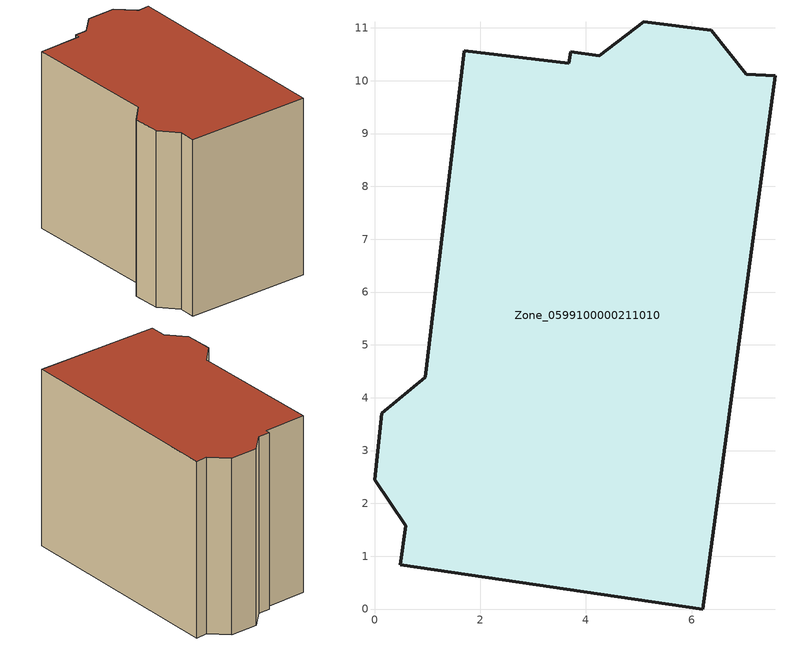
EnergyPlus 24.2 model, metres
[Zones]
Zone_0599100000211010
 floor ground (C_G): 7.04,10.12 7.58,10.09 6.21,0 0.49,0.84 0.59,1.58 0,2.45 0.14,3.71 0.96,4.39 1.7,10.57 3.68,10.33 3.72,10.55 4.25,10.47 5.1,11.11 6.37,10.95 z0
 wall outside (C_F): 4.25,10.47 3.72,10.55 3.68,10.33 1.7,10.57 0.96,4.39 0.14,3.71 0,2.45 0.59,1.58 0.49,0.84 6.21,0 7.58,10.09 7.04,10.12 6.37,10.95 5.1,11.11 4.25,10.47 z0:8.26
 roof outside (C_R): 6.37,10.95 5.1,11.11 4.25,10.47 3.72,10.55 3.68,10.33 1.7,10.57 0.96,4.39 0.14,3.71 0,2.45 0.59,1.58 0.49,0.84 6.21,0 7.58,10.09 7.04,10.12 z8.26
[BUILDING]
Pand.0599100000211010: North Axis=0; Terrain=City; Loads Convergence Tolerance Value=0.04; Temperature Convergence Tolerance Value=0.4; Solar Distribution=FullExterior; Maximum Number of Warmup Days=25; Minimum Number of Warmup Days=1
[Site:Location]
Rotterdam.The.Hague.AP_ZH_NLD Design_Conditions: Latitude=51.96; Longitude=4.45; Time Zone=1; Elevation=-4.5
[SITE:GROUNDTEMPERATURE:BUILDINGSURFACE]
18, 18, 18, 18, 18, 18, 18, 18, 18, 18, 18, 18
[MATERIAL] Thermal Absorptance=0.9; Solar Absorptance=0.7; Visible Absorptance=0.7
Name | Roughness | Thickness | Conductivity | Density | Specific Heat
G.TC.1946 | MediumSmooth | 0.15 | 1 | 540 | 1210
F.TC.1946 | Rough | 0.3 | 0.857143 | 1920 | 840
R.TC.1946 | MediumRough | 0.2 | 0.909091 | 1500 | 1000
[CONSTRUCTION]
C_G: G.TC.1946
C_F: F.TC.1946
C_R: R.TC.1946
[ZONE]
Zone_0599100000211010: Type=1; Multiplier=1; Ceiling Height=Autocalculate; Volume=Autocalculate; Floor Area=autocalculate; Part of Total Floor Area=Yes
[ZONEINFILTRATION:DESIGNFLOWRATE]
Infil_Zone_0599100000211010: Zone or ZoneList or Space or SpaceList=Zone_0599100000211010; Schedule=AlwaysOn; Design Flow Rate Calculation Method=Flow/Area; Flow Rate per Floor Area=0.003; Constant Term Coefficient=1; Temperature Term Coefficient=0; Velocity Term Coefficient=0; Velocity Squared Term Coefficient=0
[HVACTEMPLATE:ZONE:IDEALLOADSAIRSYSTEM]
Zone_0599100000211010: Maximum Heating Supply Air Temperature=50; Minimum Cooling Supply Air Temperature=13; Maximum Heating Supply Air Humidity Ratio=0.0156; Minimum Cooling Supply Air Humidity Ratio=0.0077; Heating Limit=NoLimit; Cooling Limit=NoLimit; Dehumidification Control Type=ConstantSensibleHeatRatio; Cooling Sensible Heat Ratio=0.7; Dehumidification Setpoint=60; Humidification Control Type=None; Humidification Setpoint=30; Outdoor Air Method=None; Outdoor Air Flow Rate per Person=0.00944; Outdoor Air Flow Rate per Zone Floor Area=0; Outdoor Air Flow Rate per Zone=0; Demand Controlled Ventilation Type=None; Outdoor Air Economizer Type=NoEconomizer; Heat Recovery Type=None; Sensible Heat Recovery Effectiveness=0.7; Latent Heat Recovery Effectiveness=0.65
[ZONECONTROL:THERMOSTAT]
ThermostatControl_Zone_0599100000211010: Zone or ZoneList=Zone_0599100000211010; Control Type Schedule=DualSetpointControlType; Control 1=Thermostat_Zone_0599100000211010; Temperature Difference Between Cutout And Setpoint=0
[THERMOSTATSETPOINT:DUALSETPOINT]
Thermostat_Zone_0599100000211010: Heating Setpoint Temperature Schedule=HeatingSetpoint_Zone_0599100000211010; Cooling Setpoint Temperature Schedule=CoolingSetpoint_Zone_0599100000211010
[SCHEDULE:COMPACT]
HeatingSetpoint_Zone_0599100000211010: Through: 12/31, For: AllDays, Until: 24:00, 21
CoolingSetpoint_Zone_0599100000211010: Through: 12/31, For: AllDays, Until: 24:00, 24
DualSetpointControlType: Through: 12/31, For: AllDays, Until: 24:00, 4
AlwaysOn: Through: 12/31, For: AllDays, Until: 24:00, 1
